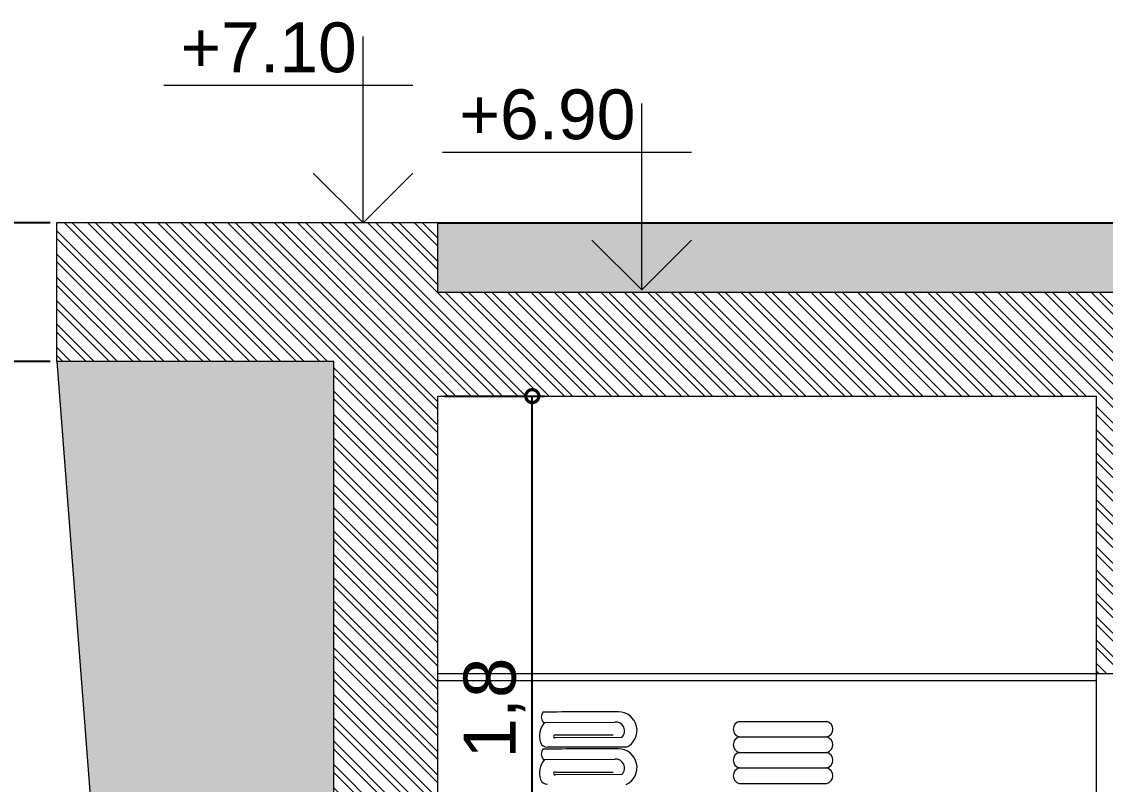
# Model space of a CAD drawing. Header units: millimetres. Extents: x 2502.5 to 2587.5, y 1451 to 1547.9.
# Drawn here: x 2562.149 to 2565.274, y 1533.709 to 1535.91 of the extents above; entities that cross this region are included whole.
import ezdxf

# ---------------------------------------------------------------- set-up
doc = ezdxf.new("R2010")
doc.units = ezdxf.units.MM
for name, color, linetype, lineweight in [('0.09', 6, 'Continuous', 9), ('06_CIVIL VISTAS GRUESA', 14, 'Continuous', 15), ('07_CIVIL VISTAS MEDIA', 143, 'Continuous', 9), ('08_CIVIL VISTAS FINO', 253, 'Continuous', 5), ('12_TEXTOS', 150, 'Continuous', 20), ('13_COTAS', 8, 'Continuous', 9)]:
    doc.layers.add(name, color=color, linetype=linetype, lineweight=lineweight)
doc.layers.add('HATCH', color=251, linetype='Continuous')
doc.styles.add('PARCELA', font='arial.ttf')
doc.styles.add('Swis721 BT', font='swiss.ttf')
doc.dimstyles.new('ISO-23', dxfattribs={"dimscale": 0.03, "dimtxt": 5, "dimasz": 2.5, "dimexe": 1.25, "dimexo": 0.625, "dimtad": 1, "dimtxsty": 'Swis721 BT', "dimblk": 'DOTSMALL', "dimcen": 2.5, "dimclrt": 150, "dimadec": 0, "dimazin": 0, "dimtfac": 1, "dimtmove": 0, "dimatfit": 3, "dimfxl": 0, "dimarcsym": 0})

# ---------------------------------------------------------------- blocks, each defined once
blk = doc.blocks.new('_DotSmall')
at = {"color": 0, "linetype": 'ByBlock', "const_width": 0.5}
blk.add_lwpolyline([(-0.0625, 0, 1), (0.0625, 0, 1)], format="xyb", close=True, dxfattribs=at)
blk = doc.blocks.new('*D287')
at = {"layer": '13_COTAS', "color": 0, "lineweight": -2}
for p, q in [((2563.3681, 1534.8292), (2563.659, 1534.8292)), ((2563.6215, 1533.0292), (2563.6215, 1534.8292)), ((2563.3681, 1533.0292), (2563.659, 1533.0292))]:
    blk.add_line(p, q, dxfattribs=at)
at = {"layer": 'Defpoints', "color": 0}
for p in [(2563.3493, 1534.8292), (2563.6215, 1534.8292), (2563.3493, 1533.0292)]:
    blk.add_point(p, dxfattribs=at)
at = {"layer": '13_COTAS', "color": 0, "lineweight": -2, "xscale": 0.075, "yscale": 0.075, "zscale": 0.075}
for p, rotation in [((2563.6215, 1534.8292), 90), ((2563.6215, 1533.0292), 270)]:
    blk.add_blockref('_DotSmall', p, dxfattribs=dict(at, rotation=rotation))
at = {"layer": '13_COTAS', "color": 150, "insert": (2563.5123, 1533.9292), "char_height": 0.15, "attachment_point": 5, "rotation": 90, "style": 'Swis721 BT'}
blk.add_mtext('1,8', dxfattribs=at)
blk = doc.blocks.new('*D293')
at = {"layer": '13_COTAS', "color": 0, "lineweight": -2}
for p, q in [((2562.2306, 1534.9292), (2562.0308, 1534.9292)), ((2562.0683, 1534.9292), (2562.0683, 1528.4292)), ((2562.2306, 1528.4292), (2562.0308, 1528.4292))]:
    blk.add_line(p, q, dxfattribs=at)
at = {"layer": 'Defpoints', "color": 0}
for p in [(2562.2493, 1534.9292), (2562.0683, 1528.4292), (2562.2493, 1528.4292)]:
    blk.add_point(p, dxfattribs=at)
at = {"layer": '13_COTAS', "color": 0, "lineweight": -2, "xscale": 0.075, "yscale": 0.075, "zscale": 0.075}
for p, rotation in [((2562.0683, 1534.9292), 90), ((2562.0683, 1528.4292), 270)]:
    blk.add_blockref('_DotSmall', p, dxfattribs=dict(at, rotation=rotation))
at = {"layer": '13_COTAS', "color": 150, "insert": (2561.9591, 1531.6792), "char_height": 0.15, "attachment_point": 5, "rotation": 90, "style": 'Swis721 BT'}
blk.add_mtext('6,5', dxfattribs=at)
blk = doc.blocks.new('*D294')
at = {"layer": '13_COTAS', "color": 0, "lineweight": -2}
for p, q in [((2562.2306, 1535.3292), (2562.0327, 1535.3292)), ((2562.0702, 1534.9292), (2562.0702, 1535.3292)), ((2562.2311, 1534.9292), (2562.0327, 1534.9292))]:
    blk.add_line(p, q, dxfattribs=at)
at = {"layer": 'Defpoints', "color": 0}
for p in [(2562.0702, 1535.3292), (2562.2493, 1535.3292), (2562.2498, 1534.9292)]:
    blk.add_point(p, dxfattribs=at)
at = {"layer": '13_COTAS', "color": 0, "lineweight": -2, "xscale": 0.075, "yscale": 0.075, "zscale": 0.075}
for p, rotation in [((2562.0702, 1535.3292), 90), ((2562.0702, 1534.9292), 270)]:
    blk.add_blockref('_DotSmall', p, dxfattribs=dict(at, rotation=rotation))
at = {"layer": '13_COTAS', "color": 150, "insert": (2561.9611, 1535.1292), "char_height": 0.15, "attachment_point": 5, "rotation": 90, "style": 'Swis721 BT'}
blk.add_mtext('0,4', dxfattribs=at)
blk = doc.blocks.new('Nivel Vistas')
at = {"layer": '0.09'}
for p, q in [((423.53, 317.0624), (423.53, 317.6004)), ((423.3863, 317.4585), (424.1049, 317.4585)), ((423.53, 317.0624), (423.3863, 317.2061)), ((423.53, 317.0624), (423.6738, 317.2061))]:
    blk.add_line(p, q, dxfattribs=at)

msp = doc.modelspace()

# ---------------------------------------------------------------- hatches: boundary and pattern name
at = {"layer": '0.09'}
h = msp.add_hatch(dxfattribs=at)
h.set_pattern_fill('ANSI32', color=18, scale=0.005, angle=-90)
h.paths.add_polyline_path([(2568.8162, 1535.1292), (2563.3493, 1535.1292), (2563.3493, 1535.3292), (2562.2493, 1535.3292), (2562.2493, 1534.9353), (2562.2498, 1534.9292), (2563.0493, 1534.9292), (2563.0493, 1533.0292), (2563.3493, 1533.0292), (2563.3493, 1534.8292), (2565.2493, 1534.8292), (2565.2493, 1534.0292), (2565.3493, 1534.0292), (2565.3493, 1534.8292), (2568.9073, 1534.8292)])
at = {"layer": 'HATCH'}
h = msp.add_hatch(color=37, dxfattribs=at)
h.dxf.hatch_style = 1
h.paths.add_polyline_path([(2554.8493, 1530.8292), (2554.2493, 1530.8292), (2554.2493, 1528.3792), (2554.5493, 1528.3792)])
h.paths.add_polyline_path([(2554.1996, 1530.8292), (2553.6493, 1530.8292), (2553.9493, 1528.3792), (2554.1996, 1528.3792)])
h.paths.add_polyline_path([(2554.6493, 1531.4292), (2553.8493, 1531.4292), (2553.8493, 1531.0292), (2554.6493, 1531.0292)])
h.paths.add_polyline_path([(2563.0493, 1534.9292), (2562.2498, 1534.9292), (2562.7501, 1528.4292), (2563.0493, 1528.4292), (2563.0493, 1528.5292), (2563.0493, 1530.3292), (2563.0493, 1531.1292), (2563.0493, 1532.2292), (2563.0493, 1533.0292)])
h.paths.add_polyline_path([(2575.3493, 1535.3292), (2563.3493, 1535.3292), (2563.3493, 1535.1292), (2575.3493, 1535.1292)])
h.paths.add_polyline_path([(2576.3489, 1534.9292), (2575.6493, 1534.9292), (2575.6493, 1531.8292), (2575.6493, 1531.7292), (2576.1519, 1531.7292)])

# ---------------------------------------------------------------- linework, layer by layer
at = {"layer": '06_CIVIL VISTAS GRUESA'}
for p, q in [((2563.3493, 1535.3292), (2562.2493, 1535.3292)), ((2562.2493, 1535.3292), (2562.2493, 1534.9292)), ((2563.3493, 1535.1292), (2563.3493, 1535.3292)), ((2563.3493, 1535.1292), (2575.3493, 1535.1292)), ((2563.0493, 1534.9292), (2562.2493, 1534.9292)), ((2563.0493, 1533.0292), (2563.0493, 1534.9292)), ((2563.3493, 1534.8292), (2565.2493, 1534.8292)), ((2563.3493, 1533.0292), (2563.3493, 1534.8292)), ((2565.2493, 1534.0292), (2565.2493, 1534.8292)), ((2565.2493, 1534.0292), (2565.3493, 1534.0292))]:
    msp.add_line(p, q, dxfattribs=at)
at = {"layer": '07_CIVIL VISTAS MEDIA'}
msp.add_line((2565.2493, 1531.8292), (2565.2493, 1534.0292), dxfattribs=at)
at = {"layer": '08_CIVIL VISTAS FINO'}
for p, q in [((2562.2498, 1534.9292), (2562.7501, 1528.4292)), ((2563.3493, 1534.0292), (2565.2493, 1534.0292)), ((2563.3493, 1534.0092), (2565.2493, 1534.0092)), ((2564.2185, 1533.8907), (2564.4713, 1533.8907)), ((2563.6526, 1533.8884), (2563.6565, 1533.8875)), ((2563.6565, 1533.8875), (2563.8596, 1533.8888)), ((2563.8798, 1533.8446), (2563.6873, 1533.8431)), ((2563.6883, 1533.8516), (2563.8549, 1533.8516)), ((2564.2185, 1533.8459), (2564.4713, 1533.8459)), ((2563.8928, 1533.816), (2563.6654, 1533.816)), ((2564.2185, 1533.8011), (2564.4713, 1533.8011)), ((2563.6526, 1533.7816), (2563.6565, 1533.7806)), ((2563.6565, 1533.7806), (2563.8596, 1533.7819)), ((2563.8798, 1533.7378), (2563.6873, 1533.7363)), ((2563.6883, 1533.7447), (2563.8549, 1533.7447)), ((2564.2185, 1533.7563), (2564.4713, 1533.7563)), ((2564.2185, 1533.7115), (2564.4713, 1533.7115))]:
    msp.add_line(p, q, dxfattribs=at)
for centre, radius, start, end in [((2563.6714, 1533.9032), 0.0238, 143.1809, 218.2472), ((2563.8224, 1512.9776), 20.9406, 89.87023, 90.46534), ((2563.8703, 1533.8646), 0.0535, 294.8344, 90.5457), ((2564.2245, 1533.8683), 0.0232, 104.9912, 255.0088), ((2564.4653, 1533.8683), 0.0232, 284.9912, 75.0088), ((2563.705, 1533.8479), 0.0626, 140.7813, 196.5816), ((2563.8617, 1533.8631), 0.0258, 314.4132, 94.7681), ((2563.6654, 1533.8379), 0.0219, 201.025, 270), ((2563.6872, 1533.8474), 0.0043, 75.823, 270.7467), ((2564.2245, 1533.8235), 0.0232, 104.9912, 255.0088), ((2564.4653, 1533.8235), 0.0232, 284.9912, 75.0088), ((2563.6714, 1533.7964), 0.0238, 143.1809, 218.2472), ((2563.8224, 1512.8708), 20.9406, 89.87023, 90.46534), ((2563.8703, 1533.7577), 0.0535, 294.8344, 90.5457), ((2564.2245, 1533.7787), 0.0232, 104.9912, 255.0088), ((2564.4653, 1533.7787), 0.0232, 284.9912, 75.0088), ((2563.705, 1533.7411), 0.0626, 140.7813, 196.5816), ((2563.8617, 1533.7562), 0.0258, 314.4132, 94.7681), ((2563.6872, 1533.7406), 0.0043, 75.823, 270.7467), ((2564.2245, 1533.7339), 0.0232, 104.9912, 255.0088), ((2564.4653, 1533.7339), 0.0232, 284.9912, 75.0088), ((2563.6654, 1533.7311), 0.0219, 201.025, 270)]:
    msp.add_arc(centre, radius, start, end, dxfattribs=at)
at = {"layer": 'HATCH'}
msp.add_line((2563.3493, 1535.3292), (2575.3493, 1535.3292), dxfattribs=at)

# ---------------------------------------------------------------- block references
at = {"layer": '07_CIVIL VISTAS MEDIA', "xscale": -1}
for p in [(2986.6633, 1218.2668), (2987.4672, 1218.0735)]:
    msp.add_blockref('Nivel Vistas', p, dxfattribs=at)

# ---------------------------------------------------------------- texts
at = {"layer": '12_TEXTOS', "char_height": 0.14374, "attachment_point": 1, "style": 'PARCELA'}
for s, insert in [('+7.10', (2562.6071, 1535.9074)), ('+6.90', (2563.411, 1535.7141))]:
    msp.add_mtext(s, dxfattribs=dict(at, insert=insert))

# ---------------------------------------------------------------- dimensions: what is measured, and where the dimension line sits
at = {"layer": '13_COTAS'}
for base, p1, p2, picture, middle in [((2562.0702, 1535.3292), (2562.2498, 1534.9292), (2562.2493, 1535.3292), '*D294', (2561.9611, 1535.1292)), ((2562.0683, 1528.4292), (2562.2493, 1534.9292), (2562.2493, 1528.4292), '*D293', (2561.9591, 1531.6792)), ((2563.6215, 1534.8292), (2563.3493, 1533.0292), (2563.3493, 1534.8292), '*D287', (2563.5123, 1533.9292))]:
    dim = msp.add_linear_dim(base=base, p1=p1, p2=p2, angle=90, dimstyle='ISO-23', dxfattribs=at)
    dim.commit()
    dim.dimension.update_dxf_attribs({"geometry": picture, "text_midpoint": middle})

doc.saveas('drawing.dxf')
